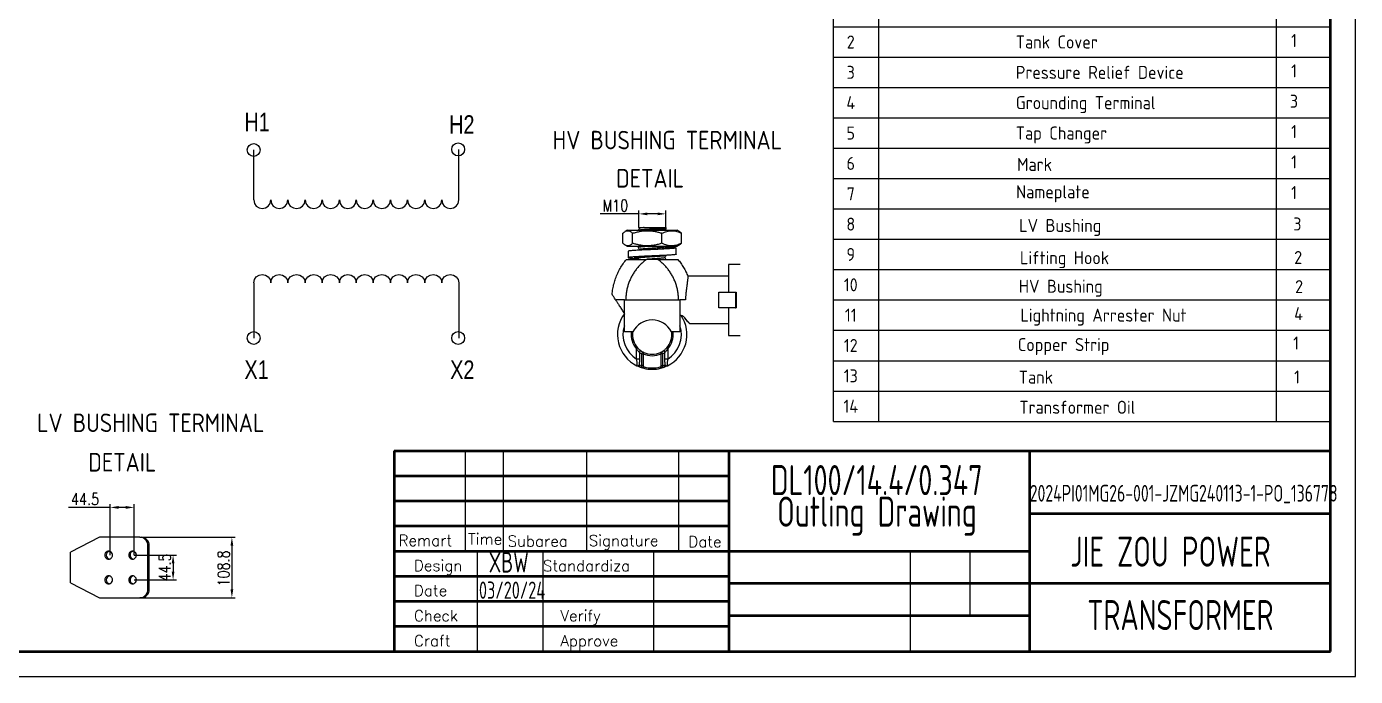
# Model space of a CAD drawing. Header units: millimetres. Extents: x 119255 to 128417, y -8474 to -5389.
# Drawn here: x 126025 to 128417, y -8474 to -7305 of the extents above; entities that cross this region are included whole.
import ezdxf
from ezdxf.enums import TextEntityAlignment as Align

# ---------------------------------------------------------------- set-up
doc = ezdxf.new("R2010")
doc.units = ezdxf.units.MM
doc.header["$LTSCALE"] = 3
for name, color, linetype in [('A', 3, 'Continuous'), ('S', 254, 'Continuous'), ('几何体', 7, 'Continuous')]:
    doc.layers.add(name, color=color, linetype=linetype)
doc.layers.add('标注、文本', color=3, linetype='Continuous', lineweight=25)
doc.layers.add('粗实线', color=4, linetype='Continuous', lineweight=53)
doc.styles.add('pdm', font='gbenor.shx', dxfattribs={"width": 0.8, "bigfont": 'gbhzfs.shx'})
doc.styles.add('ST_WIN', font='isocp2.shx', dxfattribs={"bigfont": 'hzdxfst.shx'})
doc.styles.get("Standard").update_dxf_attribs({"font": 'txt', "bigfont": 'gbcbig.shx'})
doc.styles.add('TH_GBDIM', font='romans.shx', dxfattribs={"width": 0.8, "bigfont": 'gbcbig.shx'})
doc.dimstyles.new('TH_GBDIM1', dxfattribs={"dimscale": 3, "dimtxt": 3.5, "dimasz": 2.5, "dimexe": 2, "dimexo": 0, "dimgap": 1.5, "dimtad": 1, "dimdec": 1, "dimzin": 0, "dimdsep": 46, "dimtxsty": 'TH_GBDIM', "dimcen": 2.5, "dimclrd": 3, "dimclre": 256, "dimclrt": 2, "dimadec": 0, "dimazin": 0, "dimtfac": 0.714286, "dimtdec": 1, "dimtmove": 0, "dimatfit": 3, "dimfxl": 1, "dimtzin": 0, "dimlwd": -1, "dimlwe": -1, "dimarcsym": 0})

# ---------------------------------------------------------------- blocks, each defined once
blk = doc.blocks.new('*D28')
at = {"layer": 'Defpoints', "color": 0, "transparency": 16777216}
for p in [(127127.3, -7642), (127127.3, -7666.7), (127175.8, -7666.7)]:
    blk.add_point(p, dxfattribs=at)
at = {"layer": '标注、文本', "color": 3, "transparency": 16777216}
for p, q in [((127127.3, -7642), (127057.7, -7642)), ((127160.8, -7642), (127142.3, -7642))]:
    blk.add_line(p, q, dxfattribs=at)
at = {"layer": '标注、文本', "transparency": 16777216}
for p, q in [((127127.3, -7666.7), (127127.3, -7636)), ((127175.8, -7666.7), (127175.8, -7636))]:
    blk.add_line(p, q, dxfattribs=at)
at = {"layer": '标注、文本', "color": 3, "transparency": 16777216}
for points in [[(127142.3, -7639.5), (127142.3, -7644.5), (127127.3, -7642)], [(127160.8, -7639.5), (127160.8, -7644.5), (127175.8, -7642)]]:
    blk.add_solid(points, dxfattribs=at)
at = {"layer": '标注、文本', "color": 2, "transparency": 16777216, "insert": (127085, -7627), "char_height": 21, "attachment_point": 5, "style": 'TH_GBDIM'}
blk.add_mtext('M10', dxfattribs=at)
blk = doc.blocks.new('*D29')
at = {"layer": 'Defpoints', "color": 0, "transparency": 16777216}
for p in [(126229.2, -8223.8), (126229.2, -8332.6), (126394.8, -8332.6)]:
    blk.add_point(p, dxfattribs=at)
at = {"layer": '标注、文本', "transparency": 16777216}
for p, q in [((126229.2, -8223.8), (126400.8, -8223.8)), ((126229.2, -8332.6), (126400.8, -8332.6))]:
    blk.add_line(p, q, dxfattribs=at)
at = {"layer": '标注、文本', "color": 3, "transparency": 16777216}
blk.add_line((126394.8, -8238.8), (126394.8, -8317.6), dxfattribs=at)
for points in [[(126392.3, -8238.8), (126397.3, -8238.8), (126394.8, -8223.8)], [(126392.3, -8317.6), (126397.3, -8317.6), (126394.8, -8332.6)]]:
    blk.add_solid(points, dxfattribs=at)
at = {"layer": '标注、文本', "color": 2, "transparency": 16777216, "insert": (126379.8, -8279.9), "char_height": 21, "attachment_point": 5, "rotation": 90, "style": 'TH_GBDIM'}
blk.add_mtext('108.8', dxfattribs=at)
blk = doc.blocks.new('*D30')
at = {"layer": 'Defpoints', "color": 0, "transparency": 16777216}
for p in [(126175.8, -8170.1), (126175.8, -8255.9), (126218.8, -8255.9)]:
    blk.add_point(p, dxfattribs=at)
at = {"layer": '标注、文本', "color": 3, "transparency": 16777216}
for p, q in [((126175.8, -8170.1), (126100.6, -8170.1)), ((126203.8, -8170.1), (126190.8, -8170.1))]:
    blk.add_line(p, q, dxfattribs=at)
at = {"layer": '标注、文本', "transparency": 16777216}
for p, q in [((126175.8, -8255.9), (126175.8, -8164.1)), ((126218.8, -8255.9), (126218.8, -8164.1))]:
    blk.add_line(p, q, dxfattribs=at)
at = {"layer": '标注、文本', "color": 3, "transparency": 16777216}
for points in [[(126190.8, -8167.6), (126190.8, -8172.6), (126175.8, -8170.1)], [(126203.8, -8167.6), (126203.8, -8172.6), (126218.8, -8170.1)]]:
    blk.add_solid(points, dxfattribs=at)
at = {"layer": '标注、文本', "color": 2, "transparency": 16777216, "insert": (126130.7, -8155.1), "char_height": 21, "attachment_point": 5, "style": 'TH_GBDIM'}
blk.add_mtext('44.5', dxfattribs=at)
blk = doc.blocks.new('*D31')
at = {"layer": 'Defpoints', "color": 0, "transparency": 16777216}
for p in [(126218.8, -8255.9), (126218.8, -8300.4), (126289, -8300.4)]:
    blk.add_point(p, dxfattribs=at)
at = {"layer": '标注、文本', "transparency": 16777216}
for p, q in [((126218.8, -8255.9), (126295, -8255.9)), ((126218.8, -8300.4), (126295, -8300.4))]:
    blk.add_line(p, q, dxfattribs=at)
at = {"layer": '标注、文本', "color": 3, "transparency": 16777216}
blk.add_line((126289, -8270.9), (126289, -8285.4), dxfattribs=at)
for points in [[(126286.5, -8270.9), (126291.5, -8270.9), (126289, -8255.9)], [(126286.5, -8285.4), (126291.5, -8285.4), (126289, -8300.4)]]:
    blk.add_solid(points, dxfattribs=at)
at = {"layer": '标注、文本', "color": 2, "transparency": 16777216, "insert": (126274, -8278.2), "char_height": 21, "attachment_point": 5, "rotation": 90, "style": 'TH_GBDIM'}
blk.add_mtext('44.5', dxfattribs=at)

msp = doc.modelspace()

# ---------------------------------------------------------------- linework, layer by layer
at = {"layer": 'A'}
for p, q in [((127477.24, -8015.29), (127477.24, -7141.71)), ((128371.45, -8015.29), (128371.45, -7141.71)), ((127558.99, -8015.29), (127558.99, -7196.31)), ((128274.83, -8015.29), (128274.83, -7196.31)), ((127477.24, -7305.5), (128371.45, -7305.5)), ((127477.24, -7360.1), (128371.45, -7360.1)), ((127477.24, -7414.7), (128371.45, -7414.7)), ((127477.24, -7469.3), (128371.45, -7469.3)), ((127477.24, -7469.3), (128371.45, -7469.3)), ((127477.24, -7523.9), (128371.45, -7523.9)), ((127477.24, -7523.9), (128371.45, -7523.9)), ((127477.24, -7578.5), (128371.45, -7578.5)), ((127477.24, -7633.1), (128371.45, -7633.1)), ((127539.64, -7687.7), (128371.45, -7687.7)), ((127539.64, -7742.29), (128371.45, -7742.29)), ((127539.64, -7796.89), (128371.45, -7796.89)), ((127539.64, -7851.49), (128371.45, -7851.49)), ((127539.64, -7906.09), (128371.45, -7906.09)), ((127477.24, -7960.69), (128371.45, -7960.69)), ((127477.24, -8015.29), (128371.45, -8015.29))]:
    msp.add_line(p, q, dxfattribs=at)
at = {"layer": 'S'}
for p, q in [((127477.24, -7687.7), (127539.64, -7687.7)), ((127477.24, -7742.29), (127539.64, -7742.29)), ((127477.24, -7796.89), (127539.64, -7796.89)), ((127477.24, -7851.49), (127539.64, -7851.49)), ((127477.24, -7906.09), (127539.64, -7906.09))]:
    msp.add_line(p, q, dxfattribs=at)
at = {"layer": '几何体'}
for p, q in [((127105.99, -7671.35), (127101.84, -7674)), ((127105.99, -7671.35), (127121.55, -7671.35)), ((127121.55, -7671.35), (127196.18, -7671.35)), ((127127.29, -7666.67), (127127.98, -7668.02)), ((127176.07, -7666.94), (127175.91, -7666.63)), ((127176.08, -7669.05), (127176.08, -7666.99)), ((127200.32, -7674), (127196.18, -7671.35)), ((127098.36, -7694.85), (127098.36, -7676.85)), ((127101.86, -7697.71), (127105.99, -7700.35)), ((127115.92, -7694.85), (127115.92, -7676.85)), ((127168.65, -7694.85), (127168.65, -7676.85)), ((127196.18, -7700.35), (127200.31, -7697.71)), ((127203.81, -7694.85), (127203.81, -7676.85)), ((127105.99, -7700.35), (127121.55, -7700.35)), ((127108, -7709.26), (127108, -7720.76)), ((127121.55, -7700.35), (127196.18, -7700.35)), ((127126.16, -7700.48), (127126.08, -7700.53)), ((127126.08, -7700.53), (127126.08, -7702.59)), ((127126.45, -7719.47), (127126.08, -7719.7)), ((127126.08, -7719.7), (127126.08, -7721.76)), ((127126.17, -7719.5), (127126.1, -7719.65)), ((127128.01, -7706.3), (127127.47, -7707.37)), ((127174.16, -7701.62), (127174.8, -7700.35)), ((127176.08, -7716.97), (127176.08, -7716.57)), ((127194.16, -7714.76), (127194.16, -7703.26)), ((127161.05, -7723.85), (127141.12, -7723.85)), ((127309.58, -7733.1), (127288.58, -7733.1)), ((127288.58, -7733.1), (127288.58, -7782.6)), ((127288.58, -7754.35), (127215.41, -7754.35)), ((127271.08, -7811.1), (127271.08, -7782.6)), ((127271.08, -7782.6), (127301.08, -7782.6)), ((127301.08, -7782.6), (127301.08, -7811.1)), ((127301.08, -7782.6), (127302.08, -7782.6)), ((127302.08, -7782.6), (127302.08, -7811.1)), ((127101.08, -7854.35), (127101.08, -7796.85)), ((127101.08, -7796.85), (127201.08, -7796.85)), ((127201.08, -7796.85), (127201.08, -7854.35)), ((127301.08, -7811.1), (127271.08, -7811.1)), ((127288.58, -7811.1), (127288.58, -7860.6)), ((127301.08, -7811.1), (127302.08, -7811.1)), ((127218.59, -7839.35), (127288.58, -7839.35)), ((127116.58, -7854.35), (127101.08, -7854.35)), ((127201.08, -7854.35), (127185.58, -7854.35)), ((127288.58, -7860.6), (127309.58, -7860.6)), ((127123.11, -7884.87), (127124.95, -7883.18)), ((127123.11, -7903.58), (127123.11, -7884.87)), ((127179.06, -7884.87), (127177.22, -7883.18)), ((127179.06, -7884.87), (127179.06, -7903.58)), ((127128.08, -7903.58), (127123.11, -7903.58)), ((127128.08, -7891.14), (127128.08, -7903.58)), ((127132.34, -7893.5), (127134.82, -7893.5)), ((127132.34, -7914.98), (127132.34, -7893.5)), ((127135.89, -7891.24), (127134.82, -7893.5)), ((127134.82, -7893.5), (127134.82, -7914.98)), ((127166.28, -7891.24), (127167.35, -7893.5)), ((127169.83, -7893.5), (127167.35, -7893.5)), ((127167.35, -7914.98), (127167.35, -7893.5)), ((127169.83, -7893.5), (127169.83, -7914.98)), ((127174.09, -7903.58), (127174.09, -7891.14)), ((127179.06, -7903.58), (127174.09, -7903.58)), ((127134.82, -7914.98), (127132.34, -7914.98)), ((127136.74, -7917.42), (127136.14, -7919.84)), ((127165.43, -7917.42), (127166.03, -7919.84)), ((127167.35, -7914.98), (127169.83, -7914.98)), ((126156.76, -8223.79), (126104.15, -8250.48)), ((126229.2, -8223.79), (126156.76, -8223.79)), ((126229.2, -8223.79), (126231.66, -8223.79)), ((126246.15, -8238.79), (126243.69, -8238.79)), ((126243.69, -8317.59), (126243.69, -8238.79)), ((126246.15, -8317.59), (126246.15, -8238.79)), ((126104.15, -8305.9), (126156.76, -8332.59)), ((126243.69, -8317.59), (126246.15, -8317.59)), ((126156.76, -8332.59), (126229.2, -8332.59)), ((126231.66, -8332.59), (126229.2, -8332.59))]:
    msp.add_line(p, q, dxfattribs=at)
at = {"layer": '几何体', "flags": 128}
for points in [[(126179.99, -8255.94), (126179.81, -8254.35), (126179.3, -8252.84), (126178.48, -8251.48), (126177.39, -8250.35), (126176.08, -8249.5), (126174.62, -8248.97), (126173.08, -8248.79), (126171.54, -8248.97), (126170.08, -8249.5), (126168.78, -8250.35), (126167.68, -8251.48), (126166.86, -8252.84), (126166.35, -8254.35), (126166.18, -8255.94), (126166.35, -8257.53), (126166.86, -8259.04), (126167.68, -8260.4), (126168.78, -8261.53), (126170.08, -8262.38), (126171.54, -8262.91), (126173.08, -8263.09), (126174.62, -8262.91), (126176.08, -8262.38), (126177.39, -8261.53), (126178.48, -8260.4), (126179.3, -8259.04), (126179.81, -8257.53), (126179.99, -8255.94)], [(126222.97, -8255.94), (126222.8, -8254.35), (126222.29, -8252.84), (126221.46, -8251.48), (126220.37, -8250.35), (126219.06, -8249.5), (126217.6, -8248.97), (126216.07, -8248.79), (126214.53, -8248.97), (126213.07, -8249.5), (126211.76, -8250.35), (126210.67, -8251.48), (126209.84, -8252.84), (126209.33, -8254.35), (126209.16, -8255.94), (126209.33, -8257.53), (126209.84, -8259.04), (126210.67, -8260.4), (126211.76, -8261.53), (126213.07, -8262.38), (126214.53, -8262.91), (126216.07, -8263.09), (126217.6, -8262.91), (126219.06, -8262.38), (126220.37, -8261.53), (126221.46, -8260.4), (126222.29, -8259.04), (126222.8, -8257.53), (126222.97, -8255.94)], [(126179.99, -8300.44), (126179.81, -8298.85), (126179.3, -8297.34), (126178.48, -8295.98), (126177.39, -8294.85), (126176.08, -8294), (126174.62, -8293.47), (126173.08, -8293.29), (126171.54, -8293.47), (126170.08, -8294), (126168.78, -8294.85), (126167.68, -8295.98), (126166.86, -8297.34), (126166.35, -8298.85), (126166.18, -8300.44), (126166.35, -8302.03), (126166.86, -8303.54), (126167.68, -8304.9), (126168.78, -8306.03), (126170.08, -8306.88), (126171.54, -8307.41), (126173.08, -8307.59), (126174.62, -8307.41), (126176.08, -8306.88), (126177.39, -8306.03), (126178.48, -8304.9), (126179.3, -8303.54), (126179.81, -8302.03), (126179.99, -8300.44)], [(126222.97, -8300.44), (126222.8, -8298.85), (126222.29, -8297.34), (126221.46, -8295.98), (126220.37, -8294.85), (126219.06, -8294), (126217.6, -8293.47), (126216.07, -8293.29), (126214.53, -8293.47), (126213.07, -8294), (126211.76, -8294.85), (126210.67, -8295.98), (126209.84, -8297.34), (126209.33, -8298.85), (126209.16, -8300.44), (126209.33, -8302.03), (126209.84, -8303.54), (126210.67, -8304.9), (126211.76, -8306.03), (126213.07, -8306.88), (126214.53, -8307.41), (126216.07, -8307.59), (126217.6, -8307.41), (126219.06, -8306.88), (126220.37, -8306.03), (126221.46, -8304.9), (126222.29, -8303.54), (126222.8, -8302.03), (126222.97, -8300.44)]]:
    msp.add_lwpolyline(points, dxfattribs=at)
at = {"layer": '几何体'}
for centre, radius, start, end in [((127151.08, -7859.16), 62.5, 143.18845, 243.95104), ((127151.08, -7871.28), 38.43, 26.13864, 153.86136), ((127151.08, -7859.16), 62.5, 296.04896, 33.63315), ((127151.08, -7859.16), 52.5, 162.24721, 237.80102), ((127151.08, -7859.16), 38, 172.7311, 222.59215), ((127151.08, -7859.16), 35.5, 172.21614, 222.59215), ((127151.08, -7859.16), 35.5, 317.40785, 7.78386), ((127151.08, -7859.16), 52.5, 302.19898, 17.75279), ((127151.08, -7859.16), 38, 317.40785, 7.2689), ((127130.58, -7891.15), 2.5, 57.73446, 179.77206), ((127151.08, -7859.16), 35.5, 237.31442, 244.66198), ((127151.08, -7859.16), 35.5, 295.33802, 302.68558), ((127171.59, -7891.15), 2.5, 0.22794, 122.26554), ((127132.72, -7913.68), 4.97, 179.62661, 251.26159), ((127146.11, -7859.16), 57.5, 251.37758, 256.13637), ((127148.6, -7859.16), 38, 237.31442, 244.66198), ((127134.83, -7893.51), 2.5, 64.99822, 179.88624), ((127151.08, -7859.16), 38, 244.66198, 295.33802), ((127151.08, -7859.16), 35.5, 244.66198, 295.33802), ((127167.33, -7893.51), 2.5, 0.11376, 115.00178), ((127153.57, -7859.16), 38, 295.33802, 302.68558), ((127156.05, -7859.16), 57.5, 283.86363, 288.62242), ((127169.44, -7913.68), 4.97, 288.73841, 0.37339), ((127151.08, -7859.16), 62.5, 251.37758, 256.16785), ((127151.08, -7859.16), 62.5, 256.16785, 283.83215), ((127151.08, -7859.16), 60, 256.16785, 283.83215), ((127151.08, -7859.16), 62.5, 283.83215, 288.62242), ((126228.94, -8238.54), 14.75, 359.02424, 88.98981), ((126231.4, -8238.54), 14.75, 359.02424, 88.98981), ((126175.77, -8255.94), 7.19, 101.71697, 258.28303), ((126218.75, -8255.94), 7.19, 101.71698, 258.28302), ((126175.77, -8300.44), 7.19, 101.71698, 258.28302), ((126218.75, -8300.44), 7.19, 101.71697, 258.28303), ((126228.94, -8317.85), 14.75, 271.01019, 0.97576), ((126231.4, -8317.85), 14.75, 271.01019, 0.97576)]:
    msp.add_arc(centre, radius, start, end, dxfattribs=at)
for points, knots in [([(127098.36, -7676.85), (127099.12, -7676.15), (127100.65, -7674.74), (127103.01, -7673.22), (127105.43, -7672.31), (127107.75, -7672.16), (127109.92, -7672.66), (127111.94, -7673.62), (127113.94, -7675.01), (127115.26, -7676.24), (127115.92, -7676.85)], [0, 0, 0, 0, 0.1336425, 0.2672363, 0.4045834, 0.541898, 0.6551992, 0.7685228, 0.884248, 1, 1, 1, 1]), ([(127115.92, -7676.85), (127118.22, -7676.15), (127122.8, -7674.74), (127129.89, -7673.22), (127137.16, -7672.31), (127144.11, -7672.16), (127150.62, -7672.66), (127156.68, -7673.62), (127162.7, -7675.01), (127166.67, -7676.24), (127168.65, -7676.85)], [0, 0, 0, 0, 0.1336425, 0.2672363, 0.4045834, 0.541898, 0.6551992, 0.7685228, 0.884248, 1, 1, 1, 1]), ([(127128.01, -7667.97), (127127.69, -7668.6), (127127.12, -7669.72), (127126.55, -7670.85), (127126.29, -7671.35)], [0, 0, 0, 0, 0.5567059, 1, 1, 1, 1]), ([(127175.99, -7666.94), (127176.03, -7666.96), (127176.26, -7667.08), (127175.7, -7667.3), (127174.34, -7667.59), (127172, -7667.89), (127168.87, -7668.2), (127165.06, -7668.49), (127160.71, -7668.79), (127155.99, -7669.09), (127151.08, -7669.39), (127146.18, -7669.68), (127141.45, -7669.99), (127137.11, -7670.29), (127133.28, -7670.58), (127130.19, -7670.89), (127128.1, -7671.14), (127127.43, -7671.3), (127127.2, -7671.35)], [0, 0, 0, 0, 0.011339, 0.0796235, 0.1469262, 0.2150508, 0.2834423, 0.3508608, 0.4187734, 0.4872185, 0.554868, 0.6225175, 0.6909627, 0.7588753, 0.8262938, 0.8946853, 0.9628099, 1, 1, 1, 1]), ([(127127.32, -7666.66), (127127.36, -7666.66), (127127.46, -7666.66), (127128.46, -7666.66), (127130.05, -7666.66), (127132.28, -7666.66), (127134.54, -7666.66), (127136.11, -7666.66), (127136.62, -7666.66)], [0, 0, 0, 0, 0.1744692, 0.3563639, 0.5436027, 0.7238546, 0.9094639, 1, 1, 1, 1]), ([(127136.62, -7666.66), (127135.99, -7666.71), (127134.21, -7666.86), (127131.76, -7667.13), (127129.63, -7667.43), (127128.32, -7667.7), (127128.15, -7667.88), (127128.07, -7667.97)], [0, 0, 0, 0, 0.1252265, 0.3553335, 0.5845415, 0.8109807, 1, 1, 1, 1]), ([(127136.62, -7666.66), (127137.64, -7666.66), (127139.7, -7666.66), (127143.23, -7666.66), (127147.01, -7666.66), (127150.9, -7666.66), (127154.86, -7666.66), (127158.73, -7666.66), (127162.48, -7666.66), (127165.92, -7666.66), (127168.99, -7666.66), (127171.58, -7666.66), (127173.66, -7666.66), (127175.08, -7666.66), (127175.85, -7666.66), (127175.85, -7666.66), (127175.85, -7666.66)], [0, 0, 0, 0, 0.0706046, 0.1432471, 0.2138466, 0.2864695, 0.3574563, 0.4304155, 0.5028638, 0.57741, 0.6500154, 0.7246462, 0.7986045, 0.8747015, 0.9489552, 1, 1, 1, 1]), ([(127176.01, -7669.1), (127175.92, -7669.19), (127175.74, -7669.37), (127174.31, -7669.65), (127172.01, -7669.95), (127168.87, -7670.26), (127165.06, -7670.55), (127160.71, -7670.85), (127156.52, -7671.12), (127153.8, -7671.28), (127152.72, -7671.35)], [0, 0, 0, 0, 0.1129869, 0.2449351, 0.3784947, 0.5125774, 0.6447526, 0.7778965, 0.9120844, 1, 1, 1, 1]), ([(127168.65, -7676.85), (127170.15, -7676.16), (127173.09, -7674.8), (127177.57, -7673.34), (127182.1, -7672.41), (127186.71, -7672.14), (127191.23, -7672.54), (127195.57, -7673.54), (127199.73, -7674.96), (127202.45, -7676.22), (127203.81, -7676.85)], [0, 0, 0, 0, 0.1314085, 0.257448, 0.383446, 0.5134136, 0.643385, 0.7621543, 0.8811202, 1, 1, 1, 1]), ([(127174.93, -7671.35), (127174.99, -7671.23), (127175.37, -7670.48), (127175.75, -7669.73), (127176.07, -7669.1)], [0, 0, 0, 0, 0.1627992, 1, 1, 1, 1]), ([(127203.81, -7676.85), (127203.05, -7676.13), (127201.89, -7675.02), (127200.7, -7674.3), (127200.29, -7674.06)], [0, 0, 0, 0, 0.6559929, 1, 1, 1, 1]), ([(127115.92, -7694.85), (127115.16, -7695.55), (127113.64, -7696.96), (127111.27, -7698.48), (127108.85, -7699.39), (127106.53, -7699.54), (127104.37, -7699.04), (127102.35, -7698.08), (127100.34, -7696.69), (127099.02, -7695.46), (127098.36, -7694.85)], [0, 0, 0, 0, 0.1336425, 0.2672363, 0.4045834, 0.541898, 0.6551992, 0.7685228, 0.884248, 1, 1, 1, 1]), ([(127168.65, -7694.85), (127166.36, -7695.55), (127161.78, -7696.96), (127154.68, -7698.48), (127147.42, -7699.39), (127140.46, -7699.54), (127133.96, -7699.04), (127127.9, -7698.08), (127121.87, -7696.69), (127117.91, -7695.46), (127115.92, -7694.85)], [0, 0, 0, 0, 0.1336425, 0.2672363, 0.4045834, 0.541898, 0.6551992, 0.7685228, 0.884248, 1, 1, 1, 1]), ([(127203.81, -7694.85), (127202.45, -7695.48), (127199.73, -7696.74), (127195.57, -7698.15), (127191.28, -7699.15), (127186.86, -7699.55), (127182.3, -7699.32), (127177.72, -7698.4), (127173.14, -7696.92), (127170.15, -7695.54), (127168.65, -7694.85)], [0, 0, 0, 0, 0.1188795, 0.2378452, 0.3566142, 0.4824661, 0.6083134, 0.7384292, 0.8685918, 1, 1, 1, 1]), ([(127200.29, -7697.68), (127200.8, -7697.34), (127201.99, -7696.57), (127203.15, -7695.47), (127203.81, -7694.85)], [0, 0, 0, 0, 0.4297346, 1, 1, 1, 1]), ([(127194.05, -7714.76), (127194.08, -7714.79), (127194.22, -7714.92), (127193.39, -7715.16), (127191.55, -7715.45), (127188.65, -7715.74), (127184.84, -7716.05), (127180.17, -7716.36), (127174.82, -7716.65), (127168.88, -7716.94), (127162.48, -7717.25), (127155.8, -7717.56), (127149.03, -7717.85), (127142.31, -7718.14), (127135.78, -7718.45), (127129.63, -7718.76), (127124.03, -7719.05), (127119.09, -7719.34), (127114.92, -7719.65), (127111.65, -7719.96), (127109.36, -7720.25), (127108.09, -7720.54), (127107.87, -7720.85), (127108.73, -7721.16), (127110.63, -7721.45), (127113.51, -7721.74), (127117.34, -7722.05), (127121.68, -7722.34), (127125, -7722.52), (127126.49, -7722.6)], [0, 0, 0, 0, 0.0117613, 0.0502697, 0.0883021, 0.1263345, 0.1648429, 0.2033512, 0.2413836, 0.279416, 0.3179244, 0.3564328, 0.3944652, 0.4324976, 0.471006, 0.5095144, 0.5475468, 0.5855792, 0.6240876, 0.6625959, 0.7006283, 0.7386608, 0.7771691, 0.8156775, 0.8537099, 0.8917423, 0.9302507, 0.9687591, 1, 1, 1, 1]), ([(127174.29, -7701.35), (127175.56, -7701.42), (127178.72, -7701.58), (127183.06, -7701.84), (127187.25, -7702.15), (127190.52, -7702.46), (127192.81, -7702.75), (127194.08, -7703.04), (127194.29, -7703.35), (127193.44, -7703.66), (127191.54, -7703.95), (127188.66, -7704.24), (127184.83, -7704.55), (127180.17, -7704.86), (127174.82, -7705.15), (127168.88, -7705.44), (127162.48, -7705.75), (127155.8, -7706.06), (127149.03, -7706.35), (127142.31, -7706.64), (127135.78, -7706.95), (127129.63, -7707.26), (127124.03, -7707.55), (127119.09, -7707.84), (127114.92, -7708.15), (127111.64, -7708.46), (127109.38, -7708.75), (127108.14, -7709.01), (127108.12, -7709.18), (127108.12, -7709.26)], [0, 0, 0, 0, 0.0253748, 0.0630724, 0.1012418, 0.1394111, 0.1771087, 0.2148063, 0.2529757, 0.291145, 0.3288426, 0.3665402, 0.4047095, 0.4428789, 0.4805765, 0.5182741, 0.5564434, 0.5946128, 0.6323104, 0.6700079, 0.7081773, 0.7463467, 0.7840442, 0.8217418, 0.8599112, 0.8980805, 0.9357781, 0.9734757, 1, 1, 1, 1]), ([(127151.04, -7717.76), (127150.55, -7717.79), (127148.43, -7717.92), (127144.65, -7718.14), (127139.86, -7718.45), (127135.35, -7718.76), (127131.25, -7719.05), (127127.63, -7719.34), (127124.57, -7719.65), (127122.17, -7719.96), (127120.5, -7720.25), (127119.56, -7720.54), (127119.41, -7720.85), (127120.03, -7721.16), (127121.43, -7721.45), (127123.45, -7721.73), (127125.31, -7721.93), (127126.2, -7722.02)], [0, 0, 0, 0, 0.0206777, 0.0906243, 0.1614492, 0.2322742, 0.3022208, 0.3721675, 0.4429924, 0.5138174, 0.583764, 0.6537106, 0.7245356, 0.7953606, 0.8653072, 0.9352538, 1, 1, 1, 1]), ([(127148.61, -7700.35), (127147.81, -7700.4), (127145.37, -7700.54), (127141.45, -7700.8), (127137.1, -7701.1), (127133.29, -7701.39), (127130.16, -7701.7), (127127.82, -7702), (127126.46, -7702.29), (127125.92, -7702.51), (127126.13, -7702.63), (127126.16, -7702.64)], [0, 0, 0, 0, 0.06396167, 0.19564291, 0.3262997, 0.45600579, 0.58758386, 0.71864851, 0.84813187, 0.97950409, 1, 1, 1, 1]), ([(127176.08, -7716.97), (127175.99, -7717.07), (127175.8, -7717.28), (127174.32, -7717.56), (127172.01, -7717.87), (127168.87, -7718.17), (127165.06, -7718.46), (127160.71, -7718.76), (127155.99, -7719.07), (127151.08, -7719.37), (127146.18, -7719.66), (127141.45, -7719.97), (127137.1, -7720.27), (127133.29, -7720.56), (127130.16, -7720.86), (127127.82, -7721.17), (127126.46, -7721.46), (127125.92, -7721.68), (127126.13, -7721.79), (127126.16, -7721.81)], [0, 0, 0, 0, 0.0622062, 0.1235181, 0.1855787, 0.2478824, 0.3092997, 0.3711672, 0.4335197, 0.4951475, 0.5567752, 0.6191278, 0.6809953, 0.7424126, 0.8047163, 0.8667769, 0.9280887, 0.990295, 1, 1, 1, 1]), ([(127126.09, -7702.64), (127126.41, -7703.27), (127127.04, -7704.51), (127127.67, -7705.75), (127127.98, -7706.36)], [0, 0, 0, 0, 0.50694105, 1, 1, 1, 1]), ([(127126.09, -7721.81), (127126.41, -7722.44), (127126.76, -7723.12), (127127.1, -7723.8), (127127.13, -7723.85)], [0, 0, 0, 0, 0.92269038, 1, 1, 1, 1]), ([(127174.1, -7701.61), (127174.02, -7701.7), (127173.85, -7701.89), (127172.53, -7702.16), (127170.41, -7702.46), (127167.51, -7702.77), (127163.99, -7703.06), (127159.98, -7703.36), (127155.61, -7703.67), (127151.29, -7703.95), (127147.18, -7704.21), (127143.37, -7704.48), (127139.79, -7704.74), (127136.94, -7704.96), (127134.23, -7705.2), (127131.76, -7705.46), (127129.63, -7705.76), (127128.32, -7706.03), (127128.15, -7706.22), (127128.07, -7706.3)], [0, 0, 0, 0, 0.0534828, 0.1167547, 0.1808002, 0.2450969, 0.3084777, 0.3723236, 0.4366708, 0.500269, 0.5550889, 0.6105938, 0.6659809, 0.7205791, 0.75557, 0.8198667, 0.8839122, 0.9471841, 1, 1, 1, 1]), ([(127174.1, -7720.78), (127174.02, -7720.87), (127173.85, -7721.05), (127172.53, -7721.32), (127170.41, -7721.63), (127167.51, -7721.93), (127163.99, -7722.23), (127159.98, -7722.52), (127155.62, -7722.83), (127151.29, -7723.11), (127147.19, -7723.38), (127144.05, -7723.6), (127142.35, -7723.72), (127141.82, -7723.76)], [0, 0, 0, 0, 0.0842117, 0.1838367, 0.2846799, 0.3859187, 0.4857153, 0.5862443, 0.6875625, 0.7877015, 0.8740184, 0.961414, 1, 1, 1, 1]), ([(127150.69, -7717.78), (127150.68, -7717.78), (127150.64, -7717.78), (127150.89, -7717.77), (127151.08, -7717.76)], [0, 0, 0, 0, 0.2579346, 1, 1, 1, 1]), ([(127174.32, -7701.84), (127174.36, -7701.84), (127175.61, -7701.94), (127177.55, -7702.15), (127180, -7702.46), (127181.67, -7702.75), (127182.6, -7703.04), (127182.76, -7703.35), (127182.13, -7703.66), (127180.74, -7703.95), (127178.63, -7704.24), (127175.82, -7704.55), (127172.41, -7704.86), (127168.48, -7705.15), (127164.13, -7705.44), (127159.44, -7705.75), (127155.02, -7706.03), (127152.2, -7706.19), (127151.04, -7706.26)], [0, 0, 0, 0, 0.00198403, 0.07024202, 0.13850001, 0.20591148, 0.27332294, 0.34158093, 0.40983892, 0.47725039, 0.54466185, 0.61291985, 0.68117784, 0.7485893, 0.81600077, 0.88425876, 0.95251675, 1, 1, 1, 1]), ([(127174.16, -7720.78), (127174.48, -7720.15), (127175.11, -7718.9), (127175.75, -7717.64), (127176.07, -7717.02)], [0, 0, 0, 0, 0.4999979, 1, 1, 1, 1]), ([(127175.7, -7704.55), (127175.51, -7704.16), (127175, -7703.17), (127174.49, -7702.17), (127174.18, -7701.56)], [0, 0, 0, 0, 0.3880679, 1, 1, 1, 1]), ([(127175.77, -7723.85), (127175.55, -7723.42), (127175.02, -7722.38), (127174.49, -7721.34), (127174.18, -7720.73)], [0, 0, 0, 0, 0.4138802, 1, 1, 1, 1]), ([(127079.02, -7786.85), (127079.39, -7783.59), (127080.12, -7777.06), (127082.28, -7767.44), (127085.21, -7758.01), (127088.94, -7748.85), (127093.47, -7740.05), (127098.69, -7731.64), (127102.76, -7726.45), (127104.79, -7723.85)], [0, 0, 0, 0, 0.1425337, 0.2850681, 0.4276034, 0.5707028, 0.7138014, 0.8569007, 1, 1, 1, 1]), ([(127141.12, -7723.85), (127139.23, -7725.27), (127135.45, -7728.11), (127130.22, -7732.93), (127125.35, -7738.13), (127120.91, -7743.7), (127116.92, -7749.59), (127113.43, -7755.76), (127110.44, -7762.19), (127107.97, -7768.86), (127106.03, -7775.71), (127104.63, -7782.7), (127103.75, -7789.76), (127103.64, -7794.48), (127103.58, -7796.85)], [0, 0, 0, 0, 0.0832172, 0.1663847, 0.2500233, 0.3337131, 0.4168632, 0.4999998, 0.583099, 0.6662492, 0.7499764, 0.8335965, 0.916764, 1, 1, 1, 1]), ([(127104.82, -7723.85), (127104.84, -7723.85), (127104.89, -7723.85), (127105.27, -7723.85), (127105.88, -7723.85), (127106.7, -7723.85), (127107.68, -7723.85), (127108.78, -7723.85), (127110.05, -7723.85), (127111.48, -7723.85), (127113.29, -7723.85), (127115.55, -7723.85), (127118.37, -7723.85), (127121.46, -7723.85), (127124.85, -7723.85), (127128.54, -7723.85), (127132.53, -7723.85), (127136.75, -7723.85), (127139.64, -7723.85), (127141.12, -7723.85)], [0, 0, 0, 0, 0.0632213, 0.1255669, 0.1872543, 0.2485081, 0.3011813, 0.3523364, 0.402151, 0.4508173, 0.4985414, 0.5649917, 0.6283598, 0.6894952, 0.7493425, 0.8108636, 0.8723314, 0.934986, 1, 1, 1, 1]), ([(127198.58, -7796.85), (127198.53, -7794.48), (127198.41, -7789.76), (127197.54, -7782.7), (127196.14, -7775.71), (127194.2, -7768.86), (127191.72, -7762.2), (127188.73, -7755.76), (127185.24, -7749.59), (127181.26, -7743.7), (127176.82, -7738.13), (127171.95, -7732.93), (127166.72, -7728.11), (127162.94, -7725.27), (127161.05, -7723.85)], [0, 0, 0, 0, 0.0832172, 0.1663848, 0.2500232, 0.3337131, 0.4168633, 0.4999998, 0.583099, 0.6662492, 0.7499764, 0.8335965, 0.9167641, 1, 1, 1, 1]), ([(127161.05, -7723.85), (127162.52, -7723.85), (127165.41, -7723.85), (127169.62, -7723.85), (127173.6, -7723.85), (127177.28, -7723.85), (127180.67, -7723.85), (127183.39, -7723.85), (127185.6, -7723.85), (127187.38, -7723.85), (127189.22, -7723.85), (127191.04, -7723.85), (127192.76, -7723.85), (127194.22, -7723.85), (127195.75, -7723.85), (127197.07, -7723.85), (127197.25, -7723.85), (127197.35, -7723.85)], [0, 0, 0, 0, 0.0648469, 0.12735777, 0.18869577, 0.25009077, 0.30975052, 0.37071365, 0.41256114, 0.45566254, 0.500252, 0.5598657, 0.62106032, 0.68422791, 0.74972513, 0.87348858, 1, 1, 1, 1]), ([(127197.37, -7723.85), (127199.21, -7726.18), (127202.88, -7730.84), (127207.67, -7738.35), (127211.94, -7746.16), (127214.26, -7751.62), (127215.42, -7754.35)], [0, 0, 0, 0, 0.2500003, 0.500001, 0.7500005, 1, 1, 1, 1]), ([(127215.41, -7754.35), (127215.41, -7754.44), (127215.39, -7754.63), (127215.26, -7756.2), (127215.07, -7758.36), (127214.83, -7760.7), (127214.53, -7763.37), (127214.15, -7766.52), (127213.68, -7770.07), (127213.16, -7773.87), (127212.58, -7778.01), (127212.01, -7782.4), (127211.55, -7786.44), (127211.12, -7791.26), (127211.06, -7794.98), (127211.02, -7796.85)], [0, 0, 0, 0, 0.0955659, 0.1934007, 0.2985319, 0.3526775, 0.4068231, 0.5117469, 0.5657671, 0.6197879, 0.7252207, 0.7794712, 0.8337198, 0.9160564, 1, 1, 1, 1]), ([(127085.33, -7796.85), (127084.66, -7795.8), (127083.32, -7793.67), (127081.67, -7791.05), (127080.32, -7788.91), (127079.51, -7787.62), (127079.1, -7786.97), (127079.05, -7786.9), (127079.03, -7786.86)], [0, 0, 0, 0, 0.16217366, 0.32755786, 0.5234252, 0.72325151, 0.86109307, 1, 1, 1, 1]), ([(127101.08, -7796.85), (127100.71, -7796.85), (127099.93, -7796.85), (127098.77, -7796.85), (127097.59, -7796.85), (127096.3, -7796.85), (127094.93, -7796.85), (127093.49, -7796.85), (127092.1, -7796.85), (127090.12, -7796.85), (127087.69, -7796.85), (127086.13, -7796.85), (127085.32, -7796.85)], [0, 0, 0, 0, 0.0501892, 0.1052906, 0.1618438, 0.2202446, 0.2975432, 0.3779347, 0.4620333, 0.5503755, 0.7656375, 1, 1, 1, 1]), ([(127085.33, -7796.85), (127086.18, -7798.21), (127087.91, -7800.95), (127090.53, -7805.11), (127092.85, -7808.78), (127094.78, -7811.85), (127096.8, -7815.05), (127098.91, -7818.4), (127100.35, -7820.69), (127101.08, -7821.85)], [0, 0, 0, 0, 0.2029241, 0.4104076, 0.5255073, 0.6406021, 0.7592534, 0.8779025, 1, 1, 1, 1]), ([(127211.02, -7796.85), (127210.29, -7796.85), (127208.81, -7796.85), (127206.43, -7796.85), (127204.04, -7796.85), (127202.3, -7796.85), (127201.29, -7796.85), (127201.08, -7796.85)], [0, 0, 0, 0, 0.2674046, 0.5399316, 0.7407656, 0.9464155, 1, 1, 1, 1]), ([(127201.08, -7824.24), (127201.96, -7824.32), (127203.7, -7824.49), (127205.78, -7825.52), (127207.37, -7826.65), (127208.5, -7827.71), (127209.07, -7828.41), (127209.32, -7828.71)], [0, 0, 0, 0, 0.2414034, 0.4809203, 0.6697308, 0.8588149, 1, 1, 1, 1]), ([(127218.58, -7839.35), (127218.54, -7839.31), (127218.46, -7839.23), (127217.73, -7838.5), (127216.38, -7837.11), (127214.33, -7834.9), (127211.91, -7832.15), (127210.16, -7829.92), (127209.29, -7828.8)], [0, 0, 0, 0, 0.1303548, 0.2632452, 0.4465363, 0.6349471, 0.8160864, 1, 1, 1, 1]), ([(127209.32, -7828.71), (127209.94, -7829.5), (127211.18, -7831.09), (127212.95, -7833.19), (127214.6, -7835.07), (127215.99, -7836.61), (127217.1, -7837.8), (127217.92, -7838.66), (127218.47, -7839.23), (127218.55, -7839.31), (127218.58, -7839.35)], [0, 0, 0, 0, 0.1278984, 0.2557769, 0.3879285, 0.5200354, 0.6360746, 0.7534391, 0.8757131, 1, 1, 1, 1]), ([(127128.08, -7891.14), (127127.97, -7891.04), (127127.77, -7890.84), (127126.94, -7890), (127125.75, -7888.64), (127124.38, -7886.88), (127123.49, -7885.48), (127123.11, -7884.87)], [0, 0, 0, 0, 0.1542537, 0.3161539, 0.4992759, 0.7831329, 1, 1, 1, 1]), ([(127124.95, -7883.18), (127125.49, -7883.75), (127126.42, -7884.72), (127127.77, -7885.94), (127129.07, -7887.03), (127130.38, -7888.01), (127131.5, -7888.77), (127131.77, -7888.95), (127131.91, -7889.04)], [0, 0, 0, 0, 0.1909457, 0.3233419, 0.4555706, 0.6406867, 0.8185547, 1, 1, 1, 1]), ([(127170.25, -7889.04), (127170.29, -7889.01), (127170.45, -7888.91), (127171.18, -7888.43), (127172.74, -7887.32), (127174.45, -7885.92), (127175.99, -7884.47), (127176.81, -7883.61), (127177.22, -7883.18)], [0, 0, 0, 0, 0.07013305, 0.27621219, 0.476705, 0.71243333, 0.8561312, 1, 1, 1, 1]), ([(127179.06, -7884.87), (127178.48, -7885.77), (127177.45, -7887.36), (127175.92, -7889.23), (127174.86, -7890.37), (127174.37, -7890.87), (127174.16, -7891.07), (127174.12, -7891.11), (127174.09, -7891.14)], [0, 0, 0, 0, 0.3224126, 0.5691307, 0.7605823, 0.8991608, 0.9412114, 1, 1, 1, 1]), ([(127123.64, -7915.31), (127123.71, -7915.32), (127123.86, -7915.35), (127124.03, -7915.03), (127124.19, -7914.26), (127124.24, -7913.16), (127124.2, -7911.7), (127124.11, -7910.31), (127123.96, -7908.93), (127123.77, -7907.46), (127123.54, -7905.9), (127123.25, -7904.36), (127123.11, -7903.58)], [0, 0, 0, 0, 0.08367067, 0.1745007, 0.26533892, 0.44011004, 0.47421985, 0.59895798, 0.72392292, 0.73029817, 0.86506002, 1, 1, 1, 1]), ([(127123.64, -7915.31), (127123.64, -7915.31), (127123.76, -7915.37), (127124.34, -7915.59), (127125.46, -7915.52), (127127.01, -7914.75), (127127.51, -7914), (127127.75, -7913.65)], [0, 0, 0, 0, 0.00370978, 0.07523613, 0.36558551, 0.69956339, 1, 1, 1, 1]), ([(127128.08, -7903.58), (127128.07, -7904.61), (127128.06, -7906.7), (127127.99, -7909.43), (127127.88, -7911.78), (127127.8, -7913.02), (127127.75, -7913.65)], [0, 0, 0, 0, 0.2897345, 0.5872351, 0.7917695, 1, 1, 1, 1]), ([(127174.41, -7913.65), (127174.37, -7913.03), (127174.29, -7911.79), (127174.18, -7909.47), (127174.1, -7906.72), (127174.09, -7904.64), (127174.09, -7903.58)], [0, 0, 0, 0, 0.2044583, 0.4127639, 0.7022418, 1, 1, 1, 1]), ([(127174.41, -7913.65), (127174.65, -7914), (127175.15, -7914.75), (127176.7, -7915.52), (127177.83, -7915.59), (127178.4, -7915.37), (127178.52, -7915.31), (127178.53, -7915.31)], [0, 0, 0, 0, 0.3004366, 0.6344145, 0.9247639, 0.9962902, 1, 1, 1, 1]), ([(127179.06, -7903.58), (127178.91, -7904.36), (127178.62, -7905.9), (127178.27, -7908.32), (127178.04, -7910.43), (127177.93, -7912.45), (127177.94, -7913.66), (127178.03, -7914.54), (127178.14, -7915.03), (127178.31, -7915.35), (127178.46, -7915.32), (127178.53, -7915.31)], [0, 0, 0, 0, 0.1349241, 0.2696702, 0.4285039, 0.5256665, 0.6908906, 0.7346922, 0.8255198, 0.9163391, 1, 1, 1, 1]), ([(127131.12, -7918.39), (127130.97, -7918.33), (127130.66, -7918.23), (127129.64, -7917.87), (127128.33, -7917.37), (127126.63, -7916.69), (127125.02, -7915.97), (127123.93, -7915.45), (127123.65, -7915.31), (127123.64, -7915.31)], [0, 0, 0, 0, 0.1822175, 0.3645988, 0.5342072, 0.7039196, 0.9228217, 0.9968471, 1, 1, 1, 1]), ([(127136.14, -7919.84), (127135.63, -7919.67), (127134.59, -7919.3), (127133.35, -7918.15), (127132.5, -7916.67), (127132.39, -7915.54), (127132.34, -7914.98)], [0, 0, 0, 0, 0.2424251, 0.4952663, 0.7474267, 1, 1, 1, 1]), ([(127134.82, -7914.98), (127134.85, -7915.26), (127134.9, -7915.82), (127135.34, -7916.57), (127135.96, -7917.15), (127136.48, -7917.33), (127136.74, -7917.42)], [0, 0, 0, 0, 0.2520437, 0.5040461, 0.7571208, 1, 1, 1, 1]), ([(127165.43, -7917.42), (127165.7, -7917.32), (127166.24, -7917.13), (127166.86, -7916.53), (127167.27, -7915.79), (127167.32, -7915.24), (127167.35, -7914.98)], [0, 0, 0, 0, 0.2553798, 0.5107858, 0.7654295, 1, 1, 1, 1]), ([(127169.83, -7914.98), (127169.78, -7915.5), (127169.69, -7916.59), (127168.88, -7918.07), (127167.63, -7919.28), (127166.56, -7919.66), (127166.03, -7919.84)], [0, 0, 0, 0, 0.2350736, 0.4899042, 0.7450938, 1, 1, 1, 1]), ([(127178.53, -7915.31), (127178.52, -7915.31), (127178.23, -7915.45), (127177.15, -7915.97), (127175.54, -7916.69), (127173.84, -7917.37), (127172.52, -7917.87), (127171.5, -7918.23), (127171.19, -7918.33), (127171.04, -7918.39)], [0, 0, 0, 0, 0.0031529, 0.0771783, 0.2960804, 0.4657928, 0.6354012, 0.8177825, 1, 1, 1, 1])]:
    msp.add_open_spline(points, degree=3, knots=knots, dxfattribs=at)
at = {"layer": '标注、文本'}
for p, q in [((128416.56, -8474.14), (128416.56, -5794.75)), ((126434.07, -7616.99), (126434.07, -7527.02)), ((126803.45, -7616.99), (126803.45, -7525.99)), ((126434.07, -7765.97), (126434.07, -7865.39)), ((126803.45, -7765.97), (126803.45, -7865.39)), ((126814.65, -8068.17), (126814.65, -8248.6)), ((126882.9, -8068.17), (126882.9, -8248.6)), ((127032.65, -8068.17), (127032.65, -8248.6)), ((127198.65, -8068.17), (127198.65, -8248.6)), ((126836.25, -8248.6), (126836.25, -8429.03)), ((126954.47, -8248.6), (126954.47, -8429.03)), ((127153.54, -8248.6), (127153.54, -8429.03)), ((127615.21, -8248.6), (127615.04, -8429.03)), ((127722.68, -8248.6), (127722.68, -8364.7)), ((126104.15, -8305.9), (126104.15, -8250.48)), ((124627.52, -8474.14), (128416.56, -8474.14))]:
    msp.add_line(p, q, dxfattribs=at)
for points in [[(126434.07, -7616.99), (126435.27, -7623.04), (126438.3, -7627.87), (126443.74, -7630.9), (126449.18, -7632.1), (126455.22, -7630.9), (126460.06, -7627.87), (126463.69, -7623.04), (126464.9, -7616.99)], [(126464.9, -7616.99), (126466.11, -7623.04), (126469.13, -7627.87), (126474.57, -7630.9), (126480.01, -7632.1), (126486.06, -7630.9), (126490.89, -7627.87), (126494.52, -7623.04), (126495.73, -7616.99)], [(126495.73, -7616.99), (126496.94, -7623.04), (126499.96, -7627.87), (126505.4, -7630.9), (126510.84, -7632.1), (126516.89, -7630.9), (126521.73, -7627.87), (126525.35, -7623.04), (126526.56, -7616.99)], [(126526.56, -7616.99), (126527.77, -7623.04), (126531.4, -7627.87), (126536.24, -7630.9), (126542.28, -7632.1), (126547.72, -7630.9), (126553.16, -7627.87), (126556.19, -7623.04), (126557.39, -7616.99), (126558.6, -7623.04), (126561.63, -7627.87), (126567.07, -7630.9), (126572.51, -7632.1), (126578.55, -7630.9), (126583.39, -7627.87), (126587.02, -7623.04), (126588.23, -7616.99), (126589.44, -7623.04), (126592.46, -7627.87), (126597.3, -7630.9), (126603.34, -7632.1), (126609.39, -7630.9), (126614.22, -7627.87), (126617.25, -7623.04), (126618.45, -7616.99), (126619.66, -7623.04), (126623.29, -7627.87), (126628.13, -7630.9), (126634.17, -7632.1), (126639.61, -7630.9), (126645.06, -7627.87), (126648.08, -7623.04), (126649.29, -7616.99)], [(126649.29, -7616.99), (126650.5, -7623.04), (126653.52, -7627.87), (126658.96, -7630.9), (126664.4, -7632.1), (126670.45, -7630.9), (126675.28, -7627.87), (126678.91, -7623.04), (126680.12, -7616.99)], [(126680.12, -7616.99), (126681.33, -7623.04), (126684.35, -7627.87), (126689.79, -7630.9), (126695.23, -7632.1), (126701.28, -7630.9), (126706.12, -7627.87), (126709.74, -7623.04), (126710.95, -7616.99)], [(126710.95, -7616.99), (126712.16, -7623.04), (126715.18, -7627.87), (126720.62, -7630.9), (126726.07, -7632.1), (126732.11, -7630.9), (126736.95, -7627.87), (126740.57, -7623.04), (126741.78, -7616.99)], [(126741.78, -7616.99), (126742.99, -7623.04), (126746.02, -7627.87), (126751.46, -7630.9), (126756.9, -7632.1), (126762.94, -7630.9), (126767.78, -7627.87), (126771.41, -7623.04), (126772.62, -7616.99)], [(126772.62, -7616.99), (126773.83, -7623.04), (126776.85, -7627.87), (126782.29, -7630.9), (126787.73, -7632.11), (126793.78, -7630.9), (126798.61, -7627.87), (126802.24, -7623.04), (126803.45, -7616.99)], [(126434.07, -7765.97), (126435.27, -7759.93), (126438.3, -7755.09), (126443.74, -7752.07), (126449.18, -7750.86), (126455.22, -7752.07), (126460.06, -7755.09), (126463.69, -7759.93), (126464.9, -7765.97)], [(126464.9, -7765.97), (126466.11, -7759.93), (126469.13, -7755.09), (126474.57, -7752.07), (126480.01, -7750.86), (126486.06, -7752.07), (126490.89, -7755.09), (126494.52, -7759.93), (126495.73, -7765.97)], [(126495.73, -7765.97), (126496.94, -7759.93), (126499.96, -7755.09), (126505.4, -7752.07), (126510.84, -7750.86), (126516.89, -7752.07), (126521.73, -7755.09), (126525.35, -7759.93), (126526.56, -7765.97)], [(126526.56, -7765.97), (126527.77, -7759.93), (126531.4, -7755.09), (126536.24, -7752.07), (126542.28, -7750.86), (126547.72, -7752.07), (126553.16, -7755.09), (126556.19, -7759.93), (126557.39, -7765.97), (126558.6, -7759.93), (126561.63, -7755.09), (126567.07, -7752.07), (126572.51, -7750.86), (126578.55, -7752.07), (126583.39, -7755.09), (126587.02, -7759.93), (126588.23, -7765.97), (126589.44, -7759.93), (126592.46, -7755.09), (126597.3, -7752.07), (126603.34, -7750.86), (126609.39, -7752.07), (126614.22, -7755.09), (126617.25, -7759.93), (126618.45, -7765.97), (126619.66, -7759.93), (126623.29, -7755.09), (126628.13, -7752.07), (126634.17, -7750.86), (126639.61, -7752.07), (126645.06, -7755.09), (126648.08, -7759.93), (126649.29, -7765.97)], [(126649.29, -7765.97), (126650.5, -7759.93), (126653.52, -7755.09), (126658.96, -7752.07), (126664.4, -7750.86), (126670.45, -7752.07), (126675.28, -7755.09), (126678.91, -7759.93), (126680.12, -7765.97)], [(126680.12, -7765.97), (126681.33, -7759.93), (126684.35, -7755.09), (126689.79, -7752.07), (126695.23, -7750.86), (126701.28, -7752.07), (126706.12, -7755.09), (126709.74, -7759.93), (126710.95, -7765.97)], [(126710.95, -7765.97), (126712.16, -7759.93), (126715.18, -7755.09), (126720.62, -7752.07), (126726.07, -7750.86), (126732.11, -7752.07), (126736.95, -7755.09), (126740.57, -7759.93), (126741.78, -7765.97)], [(126741.78, -7765.97), (126742.99, -7759.93), (126746.02, -7755.09), (126751.46, -7752.07), (126756.9, -7750.86), (126762.94, -7752.07), (126767.78, -7755.09), (126771.41, -7759.93), (126772.62, -7765.97)], [(126772.62, -7765.97), (126773.83, -7759.93), (126776.85, -7755.09), (126782.29, -7752.07), (126787.73, -7750.86), (126793.78, -7752.07), (126798.61, -7755.09), (126802.24, -7759.93), (126803.45, -7765.97)]]:
    msp.add_lwpolyline(points, dxfattribs=at)
for centre in [(126434.07, -7527.02), (126801.99, -7525.99), (126434.07, -7865.39), (126801.99, -7865.39)]:
    msp.add_circle(centre, 11.61, dxfattribs=at)
at = {"layer": '粗实线'}
for p, q in [((128371.45, -8429.03), (128371.45, -5839.86)), ((126686.85, -8068.17), (128371.45, -8068.17)), ((126686.85, -8068.17), (126686.85, -8429.03)), ((127288.87, -8068.17), (127288.87, -8429.03)), ((127830.16, -8068.17), (127830.16, -8429.03)), ((126686.85, -8113.28), (127288.87, -8113.28)), ((126686.85, -8158.39), (127288.87, -8158.39)), ((127830.16, -8180.91), (128371.45, -8180.91)), ((126686.85, -8203.49), (127288.87, -8203.49)), ((126686.85, -8248.6), (127288.87, -8248.6)), ((127288.87, -8248.6), (127830.16, -8248.6)), ((126686.85, -8293.71), (127288.87, -8293.71)), ((127288.87, -8306.65), (128371.45, -8306.65)), ((126686.85, -8338.82), (127288.87, -8338.82)), ((127288.87, -8364.7), (127830.16, -8364.7)), ((126686.85, -8383.92), (127288.87, -8383.92)), ((124853.06, -8429.03), (128371.45, -8429.03))]:
    msp.add_line(p, q, dxfattribs=at)

# ---------------------------------------------------------------- texts
at = {"layer": 'S', "style": 'ST_WIN'}
for s, p in [('2', (127508.44, -7344.5)), ('1', (128306.03, -7341.8)), ('3', (127508.44, -7399.1)), ('1', (128306.03, -7396.4)), ('4', (127508.44, -7453.7)), ('3', (128306.03, -7451)), ('1', (128306.03, -7505.59)), ('5', (127508.44, -7508.3)), ('6', (127508.44, -7562.9)), ('1', (128306.03, -7560.19)), ('7', (127508.44, -7617.5)), ('1', (128306.03, -7615.33)), ('8', (127508.44, -7672.1)), ('3', (128312.1, -7671.92)), ('9', (127508.44, -7726.69)), ('2', (128313.57, -7732.21)), ('10', (127508.44, -7781.29)), ('2', (128315.23, -7784.6)), ('11', (127508.44, -7835.89)), ('4', (128314.28, -7833.19)), ('1', (128309.76, -7886.16)), ('12', (127508.44, -7890.49)), ('13', (127508.44, -7945.09)), ('1', (128311.39, -7947.04)), ('14', (127508.44, -7999.69))]:
    msp.add_text(s, height=23.4, dxfattribs=at).set_placement(p, align=Align.CENTER)
for s, height, p in [('Tank Cover', 23.4, (127805.42, -7344.49)), ('Pressure Relief Device', 23.3996, (127805.42, -7399.09)), ('Grounding Terminal', 23.3996, (127805.42, -7453.68)), ('Tap Changer ', 23.3996, (127805.42, -7508.28)), ('Mark', 23.4, (127807.7, -7564.8)), ('Nameplate', 23.4, (127805.9, -7614.01)), ('LV Bushing', 23.4, (127811.49, -7674.61)), ('Lifting Hook', 23.3996, (127812.96, -7732.6)), ('HV Bushing', 23.4, (127811.02, -7783.92)), ('Lightning Arrester Nut', 23.3996, (127813.67, -7835.88)), ('Copper Strip', 23.3996, (127809.15, -7888.85)), ('Tank', 23.4, (127810.78, -7947.43)), ('Transformer Oil', 23.3996, (127811.76, -8001.67))]:
    msp.add_text(s, height=height, dxfattribs=at).set_placement(p)
at = {"layer": '标注、文本', "style": 'pdm'}
for s, height, p in [('HV BUSHING TERMINAL', 33.3219, (126971.81, -7525.91)), ('DETAIL', 33.322, (127086.18, -7594.64)), ('LV BUSHING TERMINAL', 33.3219, (126044.36, -8034.56)), ('DETAIL', 33.322, (126136.35, -8105.54))]:
    msp.add_text(s, height=height, dxfattribs=at).set_placement(p)
at = {"layer": '标注、文本', "style": 'pdm', "width": 0.8}
for s, height, p in [('DL100/14.4/0.347', 54.1291, (127555.16, -8120.98)), ('2024PI01MG26-001-JZMG240113-1-PO_136778', 30.155, (128107.48, -8144.61)), ('Outling Drawing', 54.1291, (127555.64, -8177.72)), ('JIE ZOU POWER', 54.1291, (128083.76, -8249.67)), (' TRANSFORMER', 54.1291, (128089.92, -8363.77))]:
    msp.add_text(s, height=height, dxfattribs=at).set_placement(p, align=Align.MIDDLE_CENTER)
at = {"layer": '标注、文本'}
for s, height, p in [('Remart', 19.903, (126694.64, -8239.55)), ('Time', 19.903, (126819.84, -8236.94)), ('Subarea', 19.903, (126890.93, -8240.69)), ('Signature', 19.903, (127036.9, -8239.78)), ('Date', 19.903, (127216.15, -8241.67)), ('Design', 19.903, (126722.39, -8284.66)), ('Standardiza', 19.9032, (126954.51, -8285.04)), ('Date', 19.903, (126722.39, -8329.76)), ('Check', 19.903, (126722.39, -8374.87)), ('Verify', 19.903, (126986.06, -8374.87)), ('Craft', 19.903, (126722.39, -8419.98)), ('Approve', 19.903, (126986.06, -8419.98))]:
    msp.add_text(s, height=height, dxfattribs=at).set_placement(p)
at = {"layer": '标注、文本', "style": 'pdm', "width": 0.8}
for s, height, p in [('XBW', 36.847, (126856.96, -8287.22)), ('03/20/24', 31.026, (126839.41, -8334.48))]:
    msp.add_text(s, height=height, dxfattribs=at).set_placement(p)
at = {"layer": '标注、文本', "char_height": 33.3219, "attachment_point": 7, "style": 'pdm'}
for s, insert in [('{\\fCIDFont+F1|b0|i0|c134|p0;H1}', (126417.41, -7493.38)), ('{\\fCIDFont+F1|b0|i0|c134|p0;H2}', (126785.8, -7497.85)), ('{\\fCIDFont+F1|b0|i0|c134|p0;X1}', (126417.41, -7939.04)), ('{\\fCIDFont+F1|b0|i0|c134|p0;X2}', (126787.64, -7939.05))]:
    msp.add_mtext(s, dxfattribs=dict(at, insert=insert))

# ---------------------------------------------------------------- dimensions: what is measured, and where the dimension line sits
at = {"layer": '标注、文本'}
for base, p1, p2, text, picture, middle in [((127127.32, -7642.01), (127175.85, -7666.66), (127127.32, -7666.66), 'M10', '*D28', (127085.02, -7627.01)), ((126175.77, -8170.07), (126218.75, -8255.94), (126175.77, -8255.94), '44.5', '*D30', (126130.67, -8155.07))]:
    dim = msp.add_linear_dim(base=base, p1=p1, p2=p2, text=text, dimstyle='TH_GBDIM1', override={"dimtxt": 7, "dimasz": 5}, dxfattribs=at)
    dim.commit()
    dim.dimension.update_dxf_attribs({"geometry": picture, "text_midpoint": middle})
dim = msp.add_linear_dim(base=(126394.84, -8332.59), p1=(126229.2, -8223.79), p2=(126229.2, -8332.59), angle=90, dimstyle='TH_GBDIM1', override={"dimtxt": 7, "dimasz": 5}, dxfattribs=at)
dim.commit()
dim.dimension.update_dxf_attribs({"geometry": '*D29', "text_midpoint": (126394.84, -8279.91), "dimtype": 160})
dim = msp.add_linear_dim(base=(126288.98, -8300.44), p1=(126218.75, -8255.94), p2=(126218.75, -8300.44), angle=90, text='44.5', dimstyle='TH_GBDIM1', override={"dimtxt": 7, "dimasz": 5}, dxfattribs=at)
dim.commit()
dim.dimension.update_dxf_attribs({"geometry": '*D31', "text_midpoint": (126288.98, -8278.19), "dimtype": 160})

doc.saveas('drawing.dxf')
